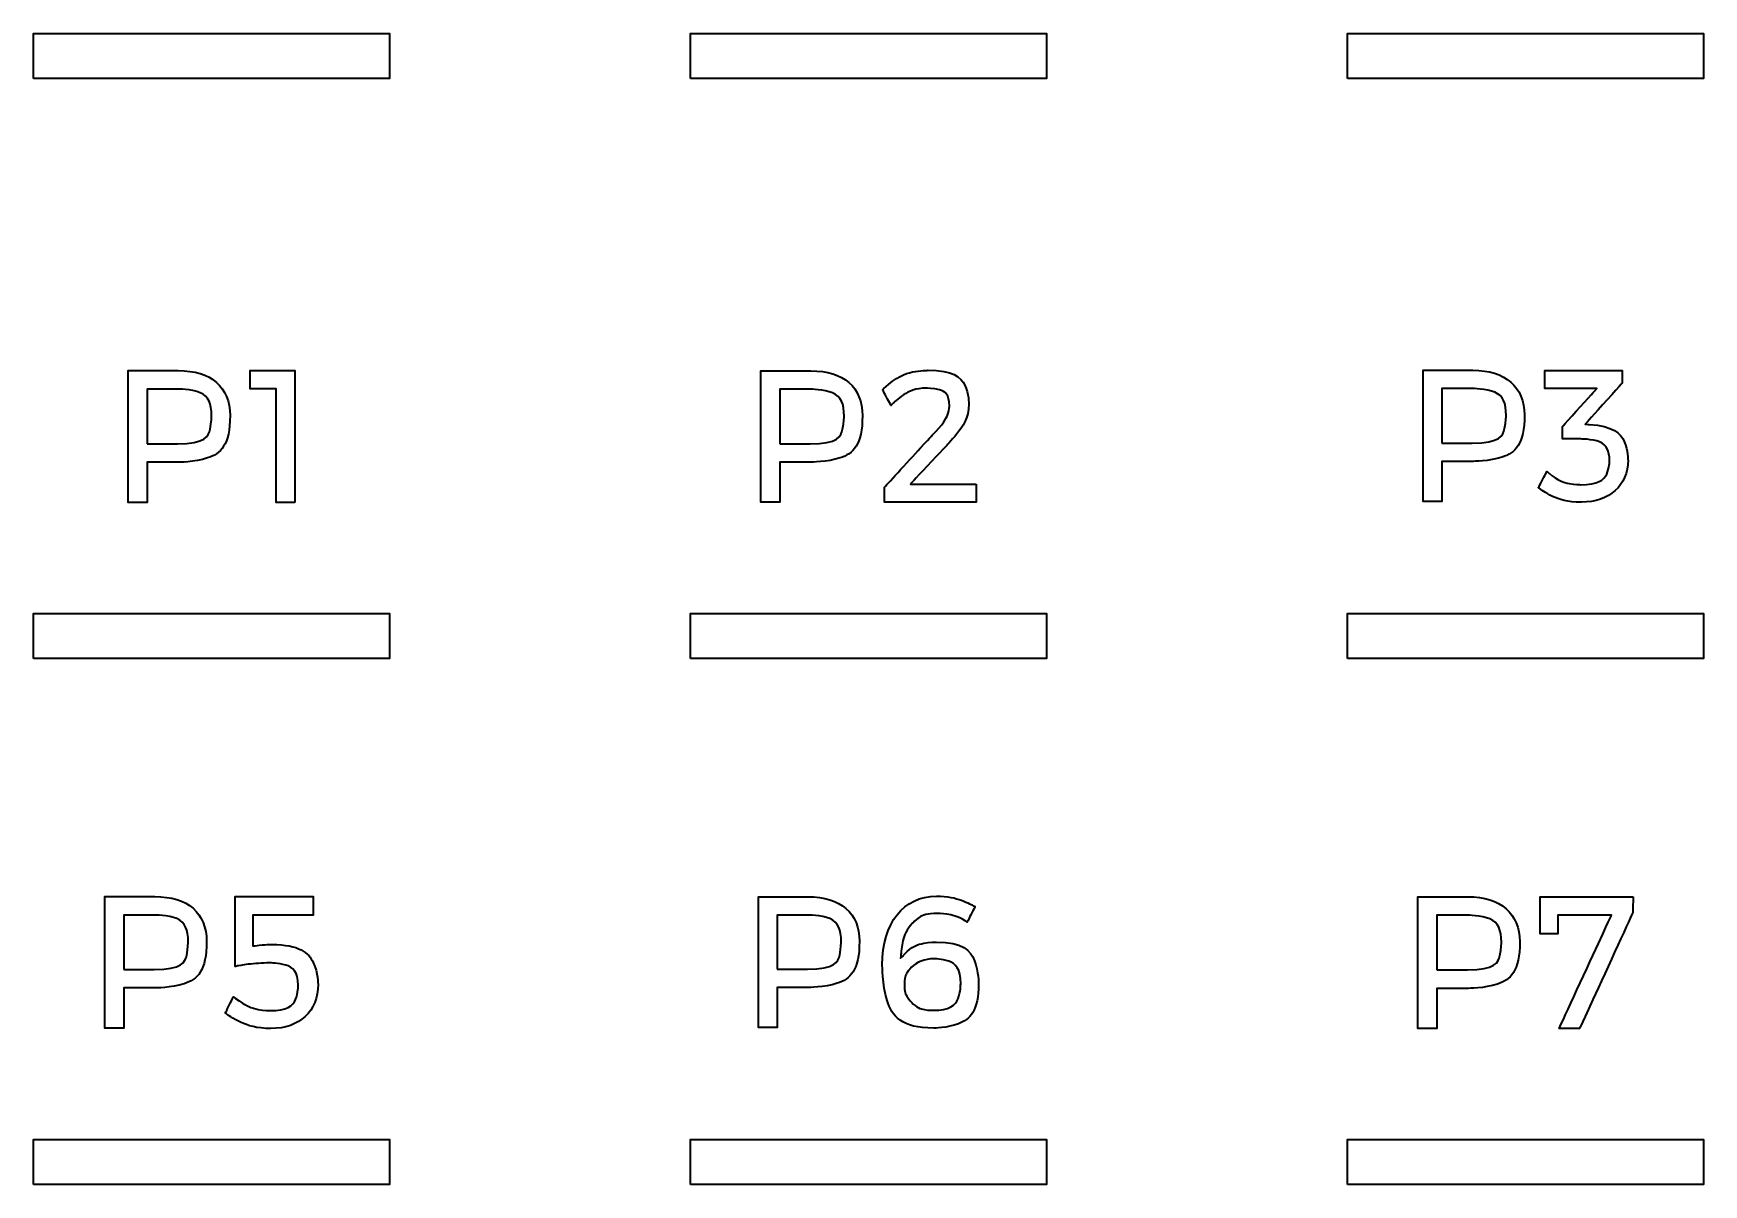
# Model space of a CAD drawing. Extents: x 6336 to 10269, y -393 to 3036.
# Drawn here: x 9076.02 to 9120.57, y 1758.28 to 1788.98 of the extents above; entities that cross this region are included whole.
import ezdxf

# ---------------------------------------------------------------- set-up
doc = ezdxf.new("R2010")
doc.units = 0
doc.header["$LTSCALE"] = 5
doc.layers.add('1', color=7, linetype='CONTINUOUS', true_color=0xffffff)

msp = doc.modelspace()

# ---------------------------------------------------------------- linework, layer by layer
at = {"layer": '1', "color": 7, "linetype": 'Continuous', "lineweight": 35}
for points, knots in [([(9076.017, 1787.778), (9076.017, 1787.778), (9085.517, 1787.778), (9085.517, 1787.778), (9085.517, 1787.778), (9085.517, 1787.778), (9085.517, 1788.978), (9085.517, 1788.978), (9085.517, 1788.978), (9085.517, 1788.978), (9076.017, 1788.978), (9076.017, 1788.978), (9076.017, 1788.978), (9076.017, 1788.978), (9076.017, 1787.778), (9076.017, 1787.778)], [0, 0, 0, 0, 0.2, 0.2, 0.2, 0.3, 0.4, 0.4, 0.4, 0.5, 0.6, 0.6, 0.6, 0.8, 1, 1, 1, 1]), ([(9076.017, 1787.778), (9076.017, 1787.778), (9085.517, 1787.778), (9085.517, 1787.778), (9085.517, 1787.778), (9085.517, 1787.778), (9085.517, 1788.978), (9085.517, 1788.978), (9085.517, 1788.978), (9085.517, 1788.978), (9076.017, 1788.978), (9076.017, 1788.978), (9076.017, 1788.978), (9076.017, 1788.978), (9076.017, 1787.778), (9076.017, 1787.778)], [0, 0, 0, 0, 0.2, 0.2, 0.2, 0.3, 0.4, 0.4, 0.4, 0.5, 0.6, 0.6, 0.6, 0.8, 1, 1, 1, 1]), ([(9093.545, 1787.778), (9093.545, 1787.778), (9103.045, 1787.778), (9103.045, 1787.778), (9103.045, 1787.778), (9103.045, 1787.778), (9103.045, 1788.978), (9103.045, 1788.978), (9103.045, 1788.978), (9103.045, 1788.978), (9093.545, 1788.978), (9093.545, 1788.978), (9093.545, 1788.978), (9093.545, 1788.978), (9093.545, 1787.778), (9093.545, 1787.778)], [0, 0, 0, 0, 0.2, 0.2, 0.2, 0.3, 0.4, 0.4, 0.4, 0.5, 0.6, 0.6, 0.6, 0.8, 1, 1, 1, 1]), ([(9093.545, 1787.778), (9093.545, 1787.778), (9103.045, 1787.778), (9103.045, 1787.778), (9103.045, 1787.778), (9103.045, 1787.778), (9103.045, 1788.978), (9103.045, 1788.978), (9103.045, 1788.978), (9103.045, 1788.978), (9093.545, 1788.978), (9093.545, 1788.978), (9093.545, 1788.978), (9093.545, 1788.978), (9093.545, 1787.778), (9093.545, 1787.778)], [0, 0, 0, 0, 0.2, 0.2, 0.2, 0.3, 0.4, 0.4, 0.4, 0.5, 0.6, 0.6, 0.6, 0.8, 1, 1, 1, 1]), ([(9111.072, 1787.778), (9111.072, 1787.778), (9120.573, 1787.778), (9120.573, 1787.778), (9120.573, 1787.778), (9120.573, 1787.778), (9120.573, 1788.978), (9120.573, 1788.978), (9120.573, 1788.978), (9120.573, 1788.978), (9111.072, 1788.978), (9111.072, 1788.978), (9111.072, 1788.978), (9111.072, 1788.978), (9111.072, 1787.778), (9111.072, 1787.778)], [0, 0, 0, 0, 0.2, 0.2, 0.2, 0.3, 0.4, 0.4, 0.4, 0.5, 0.6, 0.6, 0.6, 0.8, 1, 1, 1, 1]), ([(9111.072, 1787.778), (9111.072, 1787.778), (9120.573, 1787.778), (9120.573, 1787.778), (9120.573, 1787.778), (9120.573, 1787.778), (9120.573, 1788.978), (9120.573, 1788.978), (9120.573, 1788.978), (9120.573, 1788.978), (9111.072, 1788.978), (9111.072, 1788.978), (9111.072, 1788.978), (9111.072, 1788.978), (9111.072, 1787.778), (9111.072, 1787.778)], [0, 0, 0, 0, 0.2, 0.2, 0.2, 0.3, 0.4, 0.4, 0.4, 0.5, 0.6, 0.6, 0.6, 0.8, 1, 1, 1, 1]), ([(9081.262, 1778.788), (9081.262, 1779.551), (9080.757, 1779.988), (9079.877, 1779.988), (9079.877, 1779.988), (9079.877, 1779.988), (9078.541, 1779.988), (9078.541, 1779.988), (9078.541, 1779.988), (9078.541, 1779.988), (9078.541, 1776.471), (9078.541, 1776.471), (9078.541, 1776.471), (9078.541, 1776.471), (9079.048, 1776.471), (9079.048, 1776.471), (9079.048, 1776.471), (9079.048, 1776.471), (9079.048, 1777.544), (9079.048, 1777.544), (9079.048, 1777.544), (9079.048, 1777.544), (9079.877, 1777.544), (9079.877, 1777.544), (9079.877, 1777.544), (9080.757, 1777.544), (9081.262, 1777.998), (9081.262, 1778.788)], [0, 0, 0, 0, 0.125, 0.125, 0.125, 0.1875, 0.25, 0.25, 0.25, 0.3125, 0.375, 0.375, 0.375, 0.4375, 0.5, 0.5, 0.5, 0.5625, 0.625, 0.625, 0.625, 0.6875, 0.75, 0.75, 0.75, 0.875, 1, 1, 1, 1]), ([(9082.993, 1776.472), (9082.993, 1776.472), (9082.993, 1779.988), (9082.993, 1779.988), (9082.993, 1779.988), (9082.993, 1779.988), (9081.802, 1779.988), (9081.802, 1779.988), (9081.802, 1779.988), (9081.802, 1779.988), (9081.802, 1779.502), (9081.802, 1779.502), (9081.802, 1779.502), (9081.802, 1779.502), (9082.491, 1779.502), (9082.491, 1779.502), (9082.491, 1779.502), (9082.491, 1779.502), (9082.491, 1776.472), (9082.491, 1776.472), (9082.491, 1776.472), (9082.491, 1776.472), (9082.993, 1776.472), (9082.993, 1776.472)], [0, 0, 0, 0, 0.142857, 0.142857, 0.142857, 0.214286, 0.285714, 0.285714, 0.285714, 0.357143, 0.428571, 0.428571, 0.428571, 0.5, 0.571429, 0.571429, 0.571429, 0.642857, 0.714286, 0.714286, 0.714286, 0.857143, 1, 1, 1, 1]), ([(9098.133, 1778.785), (9098.133, 1779.545), (9097.631, 1779.981), (9096.755, 1779.981), (9096.755, 1779.981), (9096.755, 1779.981), (9095.424, 1779.981), (9095.424, 1779.981), (9095.424, 1779.981), (9095.424, 1779.981), (9095.424, 1776.478), (9095.424, 1776.478), (9095.424, 1776.478), (9095.424, 1776.478), (9095.929, 1776.478), (9095.929, 1776.478), (9095.929, 1776.478), (9095.929, 1776.478), (9095.929, 1777.547), (9095.929, 1777.547), (9095.929, 1777.547), (9095.929, 1777.547), (9096.755, 1777.547), (9096.755, 1777.547), (9096.755, 1777.547), (9097.631, 1777.547), (9098.133, 1777.998), (9098.133, 1778.785)], [0, 0, 0, 0, 0.125, 0.125, 0.125, 0.1875, 0.25, 0.25, 0.25, 0.3125, 0.375, 0.375, 0.375, 0.4375, 0.5, 0.5, 0.5, 0.5625, 0.625, 0.625, 0.625, 0.6875, 0.75, 0.75, 0.75, 0.875, 1, 1, 1, 1]), ([(9101.166, 1776.963), (9101.166, 1776.963), (9099.411, 1776.963), (9099.411, 1776.963), (9099.411, 1776.963), (9099.411, 1776.963), (9100.357, 1777.967), (9100.357, 1777.967), (9100.357, 1777.967), (9100.637, 1778.266), (9100.972, 1778.706), (9100.972, 1779.104), (9100.972, 1779.104), (9100.972, 1779.645), (9100.544, 1779.995), (9099.883, 1779.995), (9099.883, 1779.995), (9099.476, 1779.995), (9099.046, 1779.819), (9098.702, 1779.51), (9098.702, 1779.51), (9098.702, 1779.51), (9098.668, 1779.479), (9098.668, 1779.479), (9098.668, 1779.479), (9098.668, 1779.479), (9098.897, 1779.061), (9098.897, 1779.061), (9098.897, 1779.061), (9098.897, 1779.061), (9098.952, 1779.115), (9098.952, 1779.115), (9098.952, 1779.115), (9099.215, 1779.368), (9099.545, 1779.519), (9099.835, 1779.519), (9099.835, 1779.519), (9100.227, 1779.519), (9100.452, 1779.349), (9100.452, 1779.051), (9100.452, 1779.051), (9100.452, 1778.852), (9100.276, 1778.546), (9100.003, 1778.273), (9100.003, 1778.273), (9100.003, 1778.273), (9098.722, 1776.88), (9098.722, 1776.88), (9098.722, 1776.88), (9098.722, 1776.88), (9098.722, 1776.478), (9098.722, 1776.478), (9098.722, 1776.478), (9098.722, 1776.478), (9101.166, 1776.478), (9101.166, 1776.478), (9101.166, 1776.478), (9101.166, 1776.478), (9101.166, 1776.963), (9101.166, 1776.963)], [0, 0, 0, 0, 0.0625, 0.0625, 0.0625, 0.09375, 0.125, 0.125, 0.125, 0.15625, 0.1875, 0.1875, 0.1875, 0.21875, 0.25, 0.25, 0.25, 0.28125, 0.3125, 0.3125, 0.3125, 0.34375, 0.375, 0.375, 0.375, 0.40625, 0.4375, 0.4375, 0.4375, 0.46875, 0.5, 0.5, 0.5, 0.53125, 0.5625, 0.5625, 0.5625, 0.59375, 0.625, 0.625, 0.625, 0.65625, 0.6875, 0.6875, 0.6875, 0.71875, 0.75, 0.75, 0.75, 0.78125, 0.8125, 0.8125, 0.8125, 0.84375, 0.875, 0.875, 0.875, 0.9375, 1, 1, 1, 1]), ([(9115.794, 1778.804), (9115.794, 1779.551), (9115.28, 1779.997), (9114.417, 1779.997), (9114.417, 1779.997), (9114.417, 1779.997), (9113.088, 1779.997), (9113.088, 1779.997), (9113.088, 1779.997), (9113.088, 1779.997), (9113.088, 1776.499), (9113.088, 1776.499), (9113.088, 1776.499), (9113.088, 1776.499), (9113.592, 1776.499), (9113.592, 1776.499), (9113.592, 1776.499), (9113.592, 1776.499), (9113.592, 1777.567), (9113.592, 1777.567), (9113.592, 1777.567), (9113.592, 1777.567), (9114.417, 1777.567), (9114.417, 1777.567), (9114.417, 1777.567), (9115.292, 1777.567), (9115.794, 1778.017), (9115.794, 1778.804)], [0, 0, 0, 0, 0.125, 0.125, 0.125, 0.1875, 0.25, 0.25, 0.25, 0.3125, 0.375, 0.375, 0.375, 0.4375, 0.5, 0.5, 0.5, 0.5625, 0.625, 0.625, 0.625, 0.6875, 0.75, 0.75, 0.75, 0.875, 1, 1, 1, 1]), ([(9117.314, 1776.48), (9118.058, 1776.48), (9118.556, 1776.928), (9118.556, 1777.596), (9118.556, 1777.596), (9118.556, 1778.141), (9118.161, 1778.507), (9117.523, 1778.552), (9117.523, 1778.552), (9117.523, 1778.552), (9117.415, 1778.559), (9117.415, 1778.559), (9117.415, 1778.559), (9117.415, 1778.559), (9118.398, 1779.65), (9118.398, 1779.65), (9118.398, 1779.65), (9118.398, 1779.65), (9118.398, 1779.993), (9118.398, 1779.993), (9118.398, 1779.993), (9118.398, 1779.993), (9116.333, 1779.993), (9116.333, 1779.993), (9116.333, 1779.993), (9116.333, 1779.993), (9116.333, 1779.508), (9116.333, 1779.508), (9116.333, 1779.508), (9116.333, 1779.508), (9117.723, 1779.508), (9117.723, 1779.508), (9117.723, 1779.508), (9117.723, 1779.508), (9116.807, 1778.493), (9116.807, 1778.493), (9116.807, 1778.493), (9116.807, 1778.493), (9116.807, 1778.165), (9116.807, 1778.165), (9116.807, 1778.165), (9116.807, 1778.165), (9117.281, 1778.165), (9117.281, 1778.165), (9117.281, 1778.165), (9117.926, 1778.165), (9118.062, 1777.848), (9118.062, 1777.582), (9118.062, 1777.582), (9118.062, 1777.19), (9117.764, 1776.946), (9117.286, 1776.946), (9117.286, 1776.946), (9116.991, 1776.946), (9116.686, 1777.057), (9116.449, 1777.251), (9116.449, 1777.251), (9116.449, 1777.251), (9116.393, 1777.297), (9116.393, 1777.297), (9116.393, 1777.297), (9116.393, 1777.297), (9116.166, 1776.864), (9116.166, 1776.864), (9116.166, 1776.864), (9116.166, 1776.864), (9116.208, 1776.835), (9116.208, 1776.835), (9116.208, 1776.835), (9116.514, 1776.612), (9116.928, 1776.48), (9117.314, 1776.48)], [0, 0, 0, 0, 0.052632, 0.052632, 0.052632, 0.078947, 0.105263, 0.105263, 0.105263, 0.131579, 0.157895, 0.157895, 0.157895, 0.184211, 0.210526, 0.210526, 0.210526, 0.236842, 0.263158, 0.263158, 0.263158, 0.289474, 0.315789, 0.315789, 0.315789, 0.342105, 0.368421, 0.368421, 0.368421, 0.394737, 0.421053, 0.421053, 0.421053, 0.447368, 0.473684, 0.473684, 0.473684, 0.5, 0.526316, 0.526316, 0.526316, 0.552632, 0.578947, 0.578947, 0.578947, 0.605263, 0.631579, 0.631579, 0.631579, 0.657895, 0.684211, 0.684211, 0.684211, 0.710526, 0.736842, 0.736842, 0.736842, 0.763158, 0.789474, 0.789474, 0.789474, 0.815789, 0.842105, 0.842105, 0.842105, 0.868421, 0.894737, 0.894737, 0.894737, 0.947368, 1, 1, 1, 1]), ([(9079.048, 1778.037), (9079.048, 1778.037), (9079.048, 1779.496), (9079.048, 1779.496), (9079.048, 1779.496), (9079.048, 1779.496), (9079.862, 1779.496), (9079.862, 1779.496), (9079.862, 1779.496), (9080.612, 1779.496), (9080.769, 1779.106), (9080.769, 1778.779), (9080.769, 1778.779), (9080.769, 1778.44), (9080.612, 1778.037), (9079.862, 1778.037), (9079.862, 1778.037), (9079.862, 1778.037), (9079.048, 1778.037), (9079.048, 1778.037)], [0, 0, 0, 0, 0.166667, 0.166667, 0.166667, 0.25, 0.333333, 0.333333, 0.333333, 0.416667, 0.5, 0.5, 0.5, 0.583333, 0.666667, 0.666667, 0.666667, 0.833333, 1, 1, 1, 1]), ([(9095.929, 1778.037), (9095.929, 1778.037), (9095.929, 1779.49), (9095.929, 1779.49), (9095.929, 1779.49), (9095.929, 1779.49), (9096.74, 1779.49), (9096.74, 1779.49), (9096.74, 1779.49), (9097.486, 1779.49), (9097.643, 1779.101), (9097.643, 1778.776), (9097.643, 1778.776), (9097.643, 1778.439), (9097.486, 1778.037), (9096.74, 1778.037), (9096.74, 1778.037), (9096.74, 1778.037), (9095.929, 1778.037), (9095.929, 1778.037)], [0, 0, 0, 0, 0.166667, 0.166667, 0.166667, 0.25, 0.333333, 0.333333, 0.333333, 0.416667, 0.5, 0.5, 0.5, 0.583333, 0.666667, 0.666667, 0.666667, 0.833333, 1, 1, 1, 1]), ([(9113.592, 1778.056), (9113.592, 1778.056), (9113.592, 1779.508), (9113.592, 1779.508), (9113.592, 1779.508), (9113.592, 1779.508), (9114.403, 1779.508), (9114.403, 1779.508), (9114.403, 1779.508), (9115.148, 1779.508), (9115.305, 1779.12), (9115.305, 1778.794), (9115.305, 1778.794), (9115.305, 1778.457), (9115.148, 1778.056), (9114.403, 1778.056), (9114.403, 1778.056), (9114.403, 1778.056), (9113.592, 1778.056), (9113.592, 1778.056)], [0, 0, 0, 0, 0.166667, 0.166667, 0.166667, 0.25, 0.333333, 0.333333, 0.333333, 0.416667, 0.5, 0.5, 0.5, 0.583333, 0.666667, 0.666667, 0.666667, 0.833333, 1, 1, 1, 1]), ([(9076.017, 1772.308), (9076.017, 1772.308), (9085.517, 1772.308), (9085.517, 1772.308), (9085.517, 1772.308), (9085.517, 1772.308), (9085.517, 1773.509), (9085.517, 1773.509), (9085.517, 1773.509), (9085.517, 1773.509), (9076.017, 1773.509), (9076.017, 1773.509), (9076.017, 1773.509), (9076.017, 1773.509), (9076.017, 1772.308), (9076.017, 1772.308)], [0, 0, 0, 0, 0.2, 0.2, 0.2, 0.3, 0.4, 0.4, 0.4, 0.5, 0.6, 0.6, 0.6, 0.8, 1, 1, 1, 1]), ([(9076.017, 1772.308), (9076.017, 1772.308), (9085.517, 1772.308), (9085.517, 1772.308), (9085.517, 1772.308), (9085.517, 1772.308), (9085.517, 1773.509), (9085.517, 1773.509), (9085.517, 1773.509), (9085.517, 1773.509), (9076.017, 1773.509), (9076.017, 1773.509), (9076.017, 1773.509), (9076.017, 1773.509), (9076.017, 1772.308), (9076.017, 1772.308)], [0, 0, 0, 0, 0.2, 0.2, 0.2, 0.3, 0.4, 0.4, 0.4, 0.5, 0.6, 0.6, 0.6, 0.8, 1, 1, 1, 1]), ([(9093.545, 1772.308), (9093.545, 1772.308), (9103.045, 1772.308), (9103.045, 1772.308), (9103.045, 1772.308), (9103.045, 1772.308), (9103.045, 1773.509), (9103.045, 1773.509), (9103.045, 1773.509), (9103.045, 1773.509), (9093.545, 1773.509), (9093.545, 1773.509), (9093.545, 1773.509), (9093.545, 1773.509), (9093.545, 1772.308), (9093.545, 1772.308)], [0, 0, 0, 0, 0.2, 0.2, 0.2, 0.3, 0.4, 0.4, 0.4, 0.5, 0.6, 0.6, 0.6, 0.8, 1, 1, 1, 1]), ([(9093.545, 1772.308), (9093.545, 1772.308), (9103.045, 1772.308), (9103.045, 1772.308), (9103.045, 1772.308), (9103.045, 1772.308), (9103.045, 1773.509), (9103.045, 1773.509), (9103.045, 1773.509), (9103.045, 1773.509), (9093.545, 1773.509), (9093.545, 1773.509), (9093.545, 1773.509), (9093.545, 1773.509), (9093.545, 1772.308), (9093.545, 1772.308)], [0, 0, 0, 0, 0.2, 0.2, 0.2, 0.3, 0.4, 0.4, 0.4, 0.5, 0.6, 0.6, 0.6, 0.8, 1, 1, 1, 1]), ([(9111.072, 1772.308), (9111.072, 1772.308), (9120.573, 1772.308), (9120.573, 1772.308), (9120.573, 1772.308), (9120.573, 1772.308), (9120.573, 1773.509), (9120.573, 1773.509), (9120.573, 1773.509), (9120.573, 1773.509), (9111.072, 1773.509), (9111.072, 1773.509), (9111.072, 1773.509), (9111.072, 1773.509), (9111.072, 1772.308), (9111.072, 1772.308)], [0, 0, 0, 0, 0.2, 0.2, 0.2, 0.3, 0.4, 0.4, 0.4, 0.5, 0.6, 0.6, 0.6, 0.8, 1, 1, 1, 1]), ([(9111.072, 1772.308), (9111.072, 1772.308), (9120.573, 1772.308), (9120.573, 1772.308), (9120.573, 1772.308), (9120.573, 1772.308), (9120.573, 1773.509), (9120.573, 1773.509), (9120.573, 1773.509), (9120.573, 1773.509), (9111.072, 1773.509), (9111.072, 1773.509), (9111.072, 1773.509), (9111.072, 1773.509), (9111.072, 1772.308), (9111.072, 1772.308)], [0, 0, 0, 0, 0.2, 0.2, 0.2, 0.3, 0.4, 0.4, 0.4, 0.5, 0.6, 0.6, 0.6, 0.8, 1, 1, 1, 1]), ([(9080.638, 1764.766), (9080.638, 1765.527), (9080.134, 1765.963), (9079.256, 1765.963), (9079.256, 1765.963), (9079.256, 1765.963), (9077.924, 1765.963), (9077.924, 1765.963), (9077.924, 1765.963), (9077.924, 1765.963), (9077.924, 1762.456), (9077.924, 1762.456), (9077.924, 1762.456), (9077.924, 1762.456), (9078.43, 1762.456), (9078.43, 1762.456), (9078.43, 1762.456), (9078.43, 1762.456), (9078.43, 1763.526), (9078.43, 1763.526), (9078.43, 1763.526), (9078.43, 1763.526), (9079.256, 1763.526), (9079.256, 1763.526), (9079.256, 1763.526), (9080.134, 1763.526), (9080.638, 1763.978), (9080.638, 1764.766)], [0, 0, 0, 0, 0.125, 0.125, 0.125, 0.1875, 0.25, 0.25, 0.25, 0.3125, 0.375, 0.375, 0.375, 0.4375, 0.5, 0.5, 0.5, 0.5625, 0.625, 0.625, 0.625, 0.6875, 0.75, 0.75, 0.75, 0.875, 1, 1, 1, 1]), ([(9082.355, 1762.446), (9083.117, 1762.446), (9083.61, 1762.908), (9083.61, 1763.623), (9083.61, 1763.623), (9083.61, 1764.249), (9083.106, 1764.685), (9082.385, 1764.685), (9082.385, 1764.685), (9082.259, 1764.685), (9082.086, 1764.674), (9081.932, 1764.654), (9081.932, 1764.654), (9081.932, 1764.654), (9081.873, 1764.647), (9081.873, 1764.647), (9081.873, 1764.647), (9081.873, 1764.647), (9081.873, 1765.472), (9081.873, 1765.472), (9081.873, 1765.472), (9081.873, 1765.472), (9083.48, 1765.472), (9083.48, 1765.472), (9083.48, 1765.472), (9083.48, 1765.472), (9083.48, 1765.963), (9083.48, 1765.963), (9083.48, 1765.963), (9083.48, 1765.963), (9081.396, 1765.963), (9081.396, 1765.963), (9081.396, 1765.963), (9081.396, 1765.963), (9081.396, 1764.099), (9081.396, 1764.099), (9081.396, 1764.099), (9081.396, 1764.099), (9081.466, 1764.113), (9081.466, 1764.113), (9081.466, 1764.113), (9081.708, 1764.161), (9082.113, 1764.194), (9082.326, 1764.194), (9082.326, 1764.194), (9082.791, 1764.194), (9083.08, 1763.966), (9083.08, 1763.6), (9083.08, 1763.6), (9083.08, 1763.176), (9082.795, 1762.923), (9082.317, 1762.923), (9082.317, 1762.923), (9082.022, 1762.923), (9081.674, 1763.048), (9081.408, 1763.25), (9081.408, 1763.25), (9081.408, 1763.25), (9081.351, 1763.294), (9081.351, 1763.294), (9081.351, 1763.294), (9081.351, 1763.294), (9081.137, 1762.854), (9081.137, 1762.854), (9081.137, 1762.854), (9081.137, 1762.854), (9081.179, 1762.825), (9081.179, 1762.825), (9081.179, 1762.825), (9081.509, 1762.595), (9081.97, 1762.446), (9082.355, 1762.446)], [0, 0, 0, 0, 0.052632, 0.052632, 0.052632, 0.078947, 0.105263, 0.105263, 0.105263, 0.131579, 0.157895, 0.157895, 0.157895, 0.184211, 0.210526, 0.210526, 0.210526, 0.236842, 0.263158, 0.263158, 0.263158, 0.289474, 0.315789, 0.315789, 0.315789, 0.342105, 0.368421, 0.368421, 0.368421, 0.394737, 0.421053, 0.421053, 0.421053, 0.447368, 0.473684, 0.473684, 0.473684, 0.5, 0.526316, 0.526316, 0.526316, 0.552632, 0.578947, 0.578947, 0.578947, 0.605263, 0.631579, 0.631579, 0.631579, 0.657895, 0.684211, 0.684211, 0.684211, 0.710526, 0.736842, 0.736842, 0.736842, 0.763158, 0.789474, 0.789474, 0.789474, 0.815789, 0.842105, 0.842105, 0.842105, 0.868421, 0.894737, 0.894737, 0.894737, 0.947368, 1, 1, 1, 1]), ([(9098.053, 1764.77), (9098.053, 1765.526), (9097.554, 1765.96), (9096.681, 1765.96), (9096.681, 1765.96), (9096.681, 1765.96), (9095.358, 1765.96), (9095.358, 1765.96), (9095.358, 1765.96), (9095.358, 1765.96), (9095.358, 1762.476), (9095.358, 1762.476), (9095.358, 1762.476), (9095.358, 1762.476), (9095.861, 1762.476), (9095.861, 1762.476), (9095.861, 1762.476), (9095.861, 1762.476), (9095.861, 1763.539), (9095.861, 1763.539), (9095.861, 1763.539), (9095.861, 1763.539), (9096.681, 1763.539), (9096.681, 1763.539), (9096.681, 1763.539), (9097.554, 1763.539), (9098.053, 1763.988), (9098.053, 1764.77)], [0, 0, 0, 0, 0.125, 0.125, 0.125, 0.1875, 0.25, 0.25, 0.25, 0.3125, 0.375, 0.375, 0.375, 0.4375, 0.5, 0.5, 0.5, 0.5625, 0.625, 0.625, 0.625, 0.6875, 0.75, 0.75, 0.75, 0.875, 1, 1, 1, 1]), ([(9100.106, 1765.974), (9099.229, 1765.974), (9098.662, 1765.256), (9098.662, 1764.145), (9098.662, 1764.145), (9098.662, 1763.088), (9099.175, 1762.456), (9100.034, 1762.456), (9100.034, 1762.456), (9100.762, 1762.456), (9101.232, 1762.917), (9101.232, 1763.631), (9101.232, 1763.631), (9101.232, 1764.319), (9100.8, 1764.747), (9100.106, 1764.747), (9100.106, 1764.747), (9099.752, 1764.747), (9099.458, 1764.637), (9099.256, 1764.428), (9099.256, 1764.428), (9099.256, 1764.428), (9099.151, 1764.32), (9099.151, 1764.32), (9099.151, 1764.32), (9099.151, 1764.32), (9099.165, 1764.47), (9099.165, 1764.47), (9099.165, 1764.47), (9099.196, 1764.803), (9099.301, 1765.073), (9099.468, 1765.252), (9099.468, 1765.252), (9099.633, 1765.426), (9099.856, 1765.514), (9100.13, 1765.514), (9100.13, 1765.514), (9100.38, 1765.514), (9100.665, 1765.438), (9100.875, 1765.315), (9100.875, 1765.315), (9100.875, 1765.315), (9100.929, 1765.284), (9100.929, 1765.284), (9100.929, 1765.284), (9100.929, 1765.284), (9101.136, 1765.7), (9101.136, 1765.7), (9101.136, 1765.7), (9101.136, 1765.7), (9101.085, 1765.726), (9101.085, 1765.726), (9101.085, 1765.726), (9100.799, 1765.877), (9100.414, 1765.974), (9100.106, 1765.974)], [0, 0, 0, 0, 0.066667, 0.066667, 0.066667, 0.1, 0.133333, 0.133333, 0.133333, 0.166667, 0.2, 0.2, 0.2, 0.233333, 0.266667, 0.266667, 0.266667, 0.3, 0.333333, 0.333333, 0.333333, 0.366667, 0.4, 0.4, 0.4, 0.433333, 0.466667, 0.466667, 0.466667, 0.5, 0.533333, 0.533333, 0.533333, 0.566667, 0.6, 0.6, 0.6, 0.633333, 0.666667, 0.666667, 0.666667, 0.7, 0.733333, 0.733333, 0.733333, 0.766667, 0.8, 0.8, 0.8, 0.833333, 0.866667, 0.866667, 0.866667, 0.933333, 1, 1, 1, 1]), ([(9115.67, 1764.758), (9115.67, 1765.51), (9115.153, 1765.959), (9114.285, 1765.959), (9114.285, 1765.959), (9114.285, 1765.959), (9112.949, 1765.959), (9112.949, 1765.959), (9112.949, 1765.959), (9112.949, 1765.959), (9112.949, 1762.442), (9112.949, 1762.442), (9112.949, 1762.442), (9112.949, 1762.442), (9113.456, 1762.442), (9113.456, 1762.442), (9113.456, 1762.442), (9113.456, 1762.442), (9113.456, 1763.515), (9113.456, 1763.515), (9113.456, 1763.515), (9113.456, 1763.515), (9114.285, 1763.515), (9114.285, 1763.515), (9114.285, 1763.515), (9115.165, 1763.515), (9115.67, 1763.968), (9115.67, 1764.758)], [0, 0, 0, 0, 0.125, 0.125, 0.125, 0.1875, 0.25, 0.25, 0.25, 0.3125, 0.375, 0.375, 0.375, 0.4375, 0.5, 0.5, 0.5, 0.5625, 0.625, 0.625, 0.625, 0.6875, 0.75, 0.75, 0.75, 0.875, 1, 1, 1, 1]), ([(9118.694, 1765.959), (9118.694, 1765.959), (9116.217, 1765.959), (9116.217, 1765.959), (9116.217, 1765.959), (9116.217, 1765.959), (9116.217, 1764.971), (9116.217, 1764.971), (9116.217, 1764.971), (9116.217, 1764.971), (9116.685, 1764.971), (9116.685, 1764.971), (9116.685, 1764.971), (9116.685, 1764.971), (9116.685, 1765.466), (9116.685, 1765.466), (9116.685, 1765.466), (9116.685, 1765.466), (9118.115, 1765.466), (9118.115, 1765.466), (9118.115, 1765.466), (9118.115, 1765.466), (9116.717, 1762.442), (9116.717, 1762.442), (9116.717, 1762.442), (9116.717, 1762.442), (9117.261, 1762.442), (9117.261, 1762.442), (9117.261, 1762.442), (9117.261, 1762.442), (9118.685, 1765.539), (9118.685, 1765.539), (9118.685, 1765.539), (9118.685, 1765.539), (9118.694, 1765.959), (9118.694, 1765.959)], [0, 0, 0, 0, 0.1, 0.1, 0.1, 0.15, 0.2, 0.2, 0.2, 0.25, 0.3, 0.3, 0.3, 0.35, 0.4, 0.4, 0.4, 0.45, 0.5, 0.5, 0.5, 0.55, 0.6, 0.6, 0.6, 0.65, 0.7, 0.7, 0.7, 0.75, 0.8, 0.8, 0.8, 0.9, 1, 1, 1, 1]), ([(9078.43, 1764.017), (9078.43, 1764.017), (9078.43, 1765.472), (9078.43, 1765.472), (9078.43, 1765.472), (9078.43, 1765.472), (9079.242, 1765.472), (9079.242, 1765.472), (9079.242, 1765.472), (9079.989, 1765.472), (9080.146, 1765.083), (9080.146, 1764.757), (9080.146, 1764.757), (9080.146, 1764.419), (9079.989, 1764.017), (9079.242, 1764.017), (9079.242, 1764.017), (9079.242, 1764.017), (9078.43, 1764.017), (9078.43, 1764.017)], [0, 0, 0, 0, 0.166667, 0.166667, 0.166667, 0.25, 0.333333, 0.333333, 0.333333, 0.416667, 0.5, 0.5, 0.5, 0.583333, 0.666667, 0.666667, 0.666667, 0.833333, 1, 1, 1, 1]), ([(9095.861, 1764.026), (9095.861, 1764.026), (9095.861, 1765.471), (9095.861, 1765.471), (9095.861, 1765.471), (9095.861, 1765.471), (9096.667, 1765.471), (9096.667, 1765.471), (9096.667, 1765.471), (9097.409, 1765.471), (9097.565, 1765.084), (9097.565, 1764.76), (9097.565, 1764.76), (9097.565, 1764.425), (9097.409, 1764.026), (9096.667, 1764.026), (9096.667, 1764.026), (9096.667, 1764.026), (9095.861, 1764.026), (9095.861, 1764.026)], [0, 0, 0, 0, 0.166667, 0.166667, 0.166667, 0.25, 0.333333, 0.333333, 0.333333, 0.416667, 0.5, 0.5, 0.5, 0.583333, 0.666667, 0.666667, 0.666667, 0.833333, 1, 1, 1, 1]), ([(9113.456, 1764.007), (9113.456, 1764.007), (9113.456, 1765.466), (9113.456, 1765.466), (9113.456, 1765.466), (9113.456, 1765.466), (9114.27, 1765.466), (9114.27, 1765.466), (9114.27, 1765.466), (9115.02, 1765.466), (9115.178, 1765.076), (9115.178, 1764.748), (9115.178, 1764.748), (9115.178, 1764.41), (9115.02, 1764.007), (9114.27, 1764.007), (9114.27, 1764.007), (9114.27, 1764.007), (9113.456, 1764.007), (9113.456, 1764.007)], [0, 0, 0, 0, 0.166667, 0.166667, 0.166667, 0.25, 0.333333, 0.333333, 0.333333, 0.416667, 0.5, 0.5, 0.5, 0.583333, 0.666667, 0.666667, 0.666667, 0.833333, 1, 1, 1, 1]), ([(9099.44, 1764.077), (9099.584, 1764.222), (9099.796, 1764.303), (9100.038, 1764.303), (9100.038, 1764.303), (9100.48, 1764.303), (9100.754, 1764.047), (9100.754, 1763.635), (9100.754, 1763.635), (9100.754, 1763.2), (9100.469, 1762.931), (9100.01, 1762.931), (9100.01, 1762.931), (9099.775, 1762.931), (9099.578, 1763.005), (9099.441, 1763.144), (9099.441, 1763.144), (9099.32, 1763.268), (9099.249, 1763.441), (9099.251, 1763.609), (9099.251, 1763.609), (9099.249, 1763.785), (9099.316, 1763.952), (9099.44, 1764.077)], [0, 0, 0, 0, 0.142857, 0.142857, 0.142857, 0.214286, 0.285714, 0.285714, 0.285714, 0.357143, 0.428571, 0.428571, 0.428571, 0.5, 0.571429, 0.571429, 0.571429, 0.642857, 0.714286, 0.714286, 0.714286, 0.857143, 1, 1, 1, 1]), ([(9076.017, 1758.284), (9076.017, 1758.284), (9085.517, 1758.284), (9085.517, 1758.284), (9085.517, 1758.284), (9085.517, 1758.284), (9085.517, 1759.484), (9085.517, 1759.484), (9085.517, 1759.484), (9085.517, 1759.484), (9076.017, 1759.484), (9076.017, 1759.484), (9076.017, 1759.484), (9076.017, 1759.484), (9076.017, 1758.284), (9076.017, 1758.284)], [0, 0, 0, 0, 0.2, 0.2, 0.2, 0.3, 0.4, 0.4, 0.4, 0.5, 0.6, 0.6, 0.6, 0.8, 1, 1, 1, 1]), ([(9076.017, 1758.284), (9076.017, 1758.284), (9085.517, 1758.284), (9085.517, 1758.284), (9085.517, 1758.284), (9085.517, 1758.284), (9085.517, 1759.484), (9085.517, 1759.484), (9085.517, 1759.484), (9085.517, 1759.484), (9076.017, 1759.484), (9076.017, 1759.484), (9076.017, 1759.484), (9076.017, 1759.484), (9076.017, 1758.284), (9076.017, 1758.284)], [0, 0, 0, 0, 0.2, 0.2, 0.2, 0.3, 0.4, 0.4, 0.4, 0.5, 0.6, 0.6, 0.6, 0.8, 1, 1, 1, 1]), ([(9093.545, 1758.284), (9093.545, 1758.284), (9103.045, 1758.284), (9103.045, 1758.284), (9103.045, 1758.284), (9103.045, 1758.284), (9103.045, 1759.484), (9103.045, 1759.484), (9103.045, 1759.484), (9103.045, 1759.484), (9093.545, 1759.484), (9093.545, 1759.484), (9093.545, 1759.484), (9093.545, 1759.484), (9093.545, 1758.284), (9093.545, 1758.284)], [0, 0, 0, 0, 0.2, 0.2, 0.2, 0.3, 0.4, 0.4, 0.4, 0.5, 0.6, 0.6, 0.6, 0.8, 1, 1, 1, 1]), ([(9093.545, 1758.284), (9093.545, 1758.284), (9103.045, 1758.284), (9103.045, 1758.284), (9103.045, 1758.284), (9103.045, 1758.284), (9103.045, 1759.484), (9103.045, 1759.484), (9103.045, 1759.484), (9103.045, 1759.484), (9093.545, 1759.484), (9093.545, 1759.484), (9093.545, 1759.484), (9093.545, 1759.484), (9093.545, 1758.284), (9093.545, 1758.284)], [0, 0, 0, 0, 0.2, 0.2, 0.2, 0.3, 0.4, 0.4, 0.4, 0.5, 0.6, 0.6, 0.6, 0.8, 1, 1, 1, 1]), ([(9111.072, 1758.284), (9111.072, 1758.284), (9120.573, 1758.284), (9120.573, 1758.284), (9120.573, 1758.284), (9120.573, 1758.284), (9120.573, 1759.484), (9120.573, 1759.484), (9120.573, 1759.484), (9120.573, 1759.484), (9111.072, 1759.484), (9111.072, 1759.484), (9111.072, 1759.484), (9111.072, 1759.484), (9111.072, 1758.284), (9111.072, 1758.284)], [0, 0, 0, 0, 0.2, 0.2, 0.2, 0.3, 0.4, 0.4, 0.4, 0.5, 0.6, 0.6, 0.6, 0.8, 1, 1, 1, 1]), ([(9111.072, 1758.284), (9111.072, 1758.284), (9120.573, 1758.284), (9120.573, 1758.284), (9120.573, 1758.284), (9120.573, 1758.284), (9120.573, 1759.484), (9120.573, 1759.484), (9120.573, 1759.484), (9120.573, 1759.484), (9111.072, 1759.484), (9111.072, 1759.484), (9111.072, 1759.484), (9111.072, 1759.484), (9111.072, 1758.284), (9111.072, 1758.284)], [0, 0, 0, 0, 0.2, 0.2, 0.2, 0.3, 0.4, 0.4, 0.4, 0.5, 0.6, 0.6, 0.6, 0.8, 1, 1, 1, 1])]:
    msp.add_open_spline(points, degree=3, knots=knots, dxfattribs=at)

doc.saveas('drawing.dxf')
